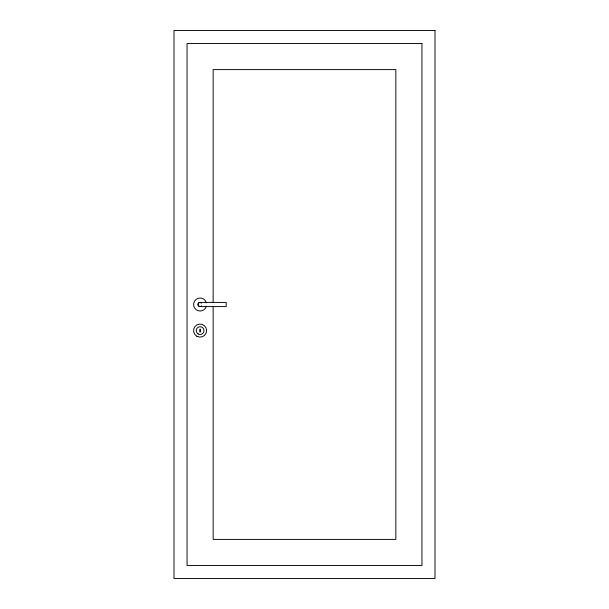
<?xml version="1.0" encoding="UTF-8"?>
<svg xmlns="http://www.w3.org/2000/svg" width="609" height="609" viewBox="0 0 609 609"><rect width="100%" height="100%" fill="white"/><g stroke="black" fill="none" stroke-linecap="round" stroke-linejoin="round"><path stroke-width="0.91" d="M200.102 302.414C197.415 302.308 197.415 306.692 200.102 306.586L226.198 306.586L226.198 302.414L200.102 302.414L201.579 303.023A2.086 2.086 0 0 0 198.625 303.023A2.086 2.086 0 0 0 198.625 305.977A2.086 2.086 0 0 0 201.579 305.977L200.102 306.586M213.15 302.597L213.15 69.601L395.85 69.601L395.85 539.399L213.15 539.399L213.15 306.403M206.405 306.19A6.524 6.524 0 0 1 196.357 309.844A6.524 6.524 0 0 1 196.357 299.156A6.524 6.524 0 0 1 206.405 302.81M435.001 30.45L173.999 30.45L173.999 578.55L435.001 578.55L435.001 30.45M421.953 43.498L187.047 43.498L187.047 565.502L421.953 565.502L421.953 43.498M200.361 329.294L199.836 329.294L199.836 331.905L200.361 331.905L200.361 329.294M198.153 333.968A3.89 3.89 0 0 0 203.992 330.603A3.89 3.89 0 0 0 198.153 327.231A3.89 3.89 0 0 0 198.153 333.968M196.836 336.252A6.524 6.524 0 0 0 206.626 330.603A6.524 6.524 0 0 0 196.836 324.947A6.524 6.524 0 0 0 196.836 336.252"/></g></svg>
